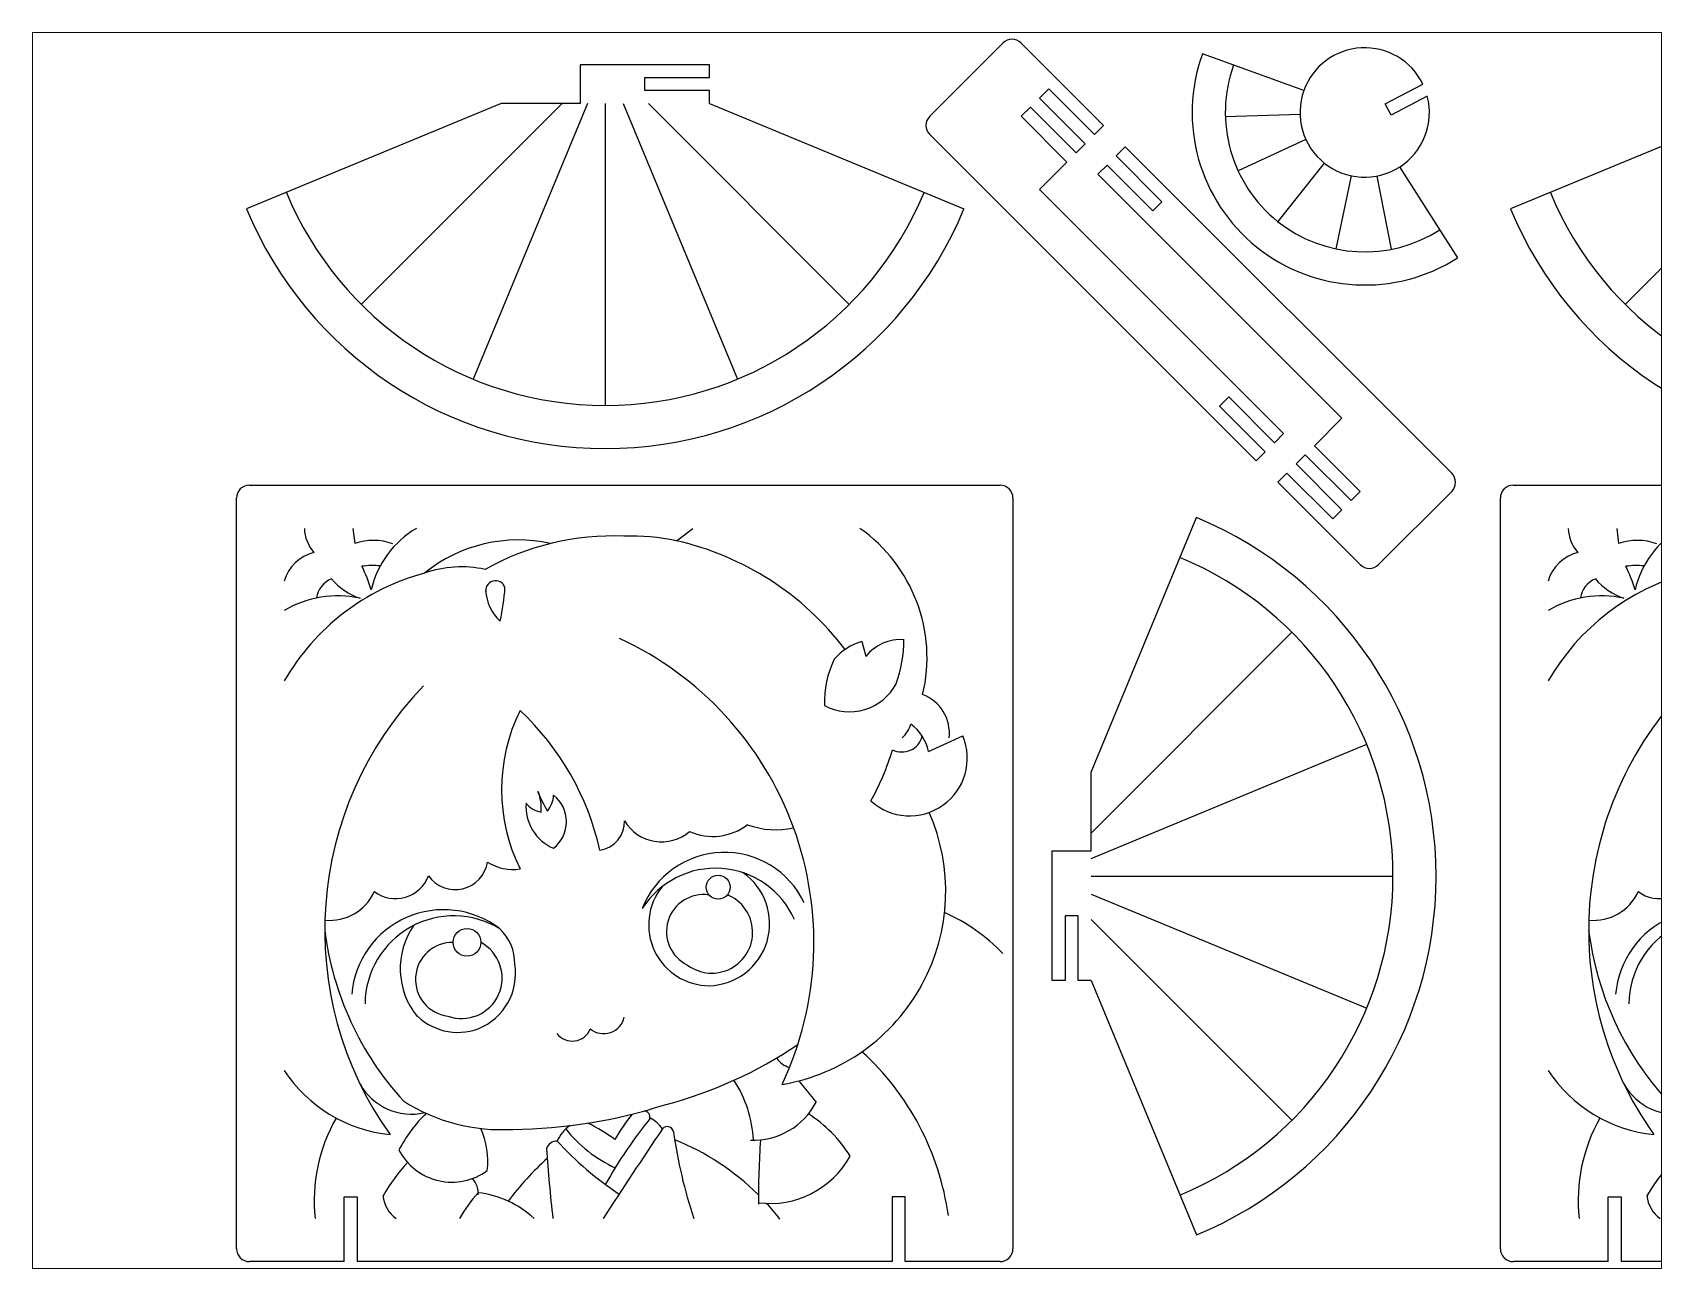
# Paper-space layout '布局1' of a CAD drawing. Header units: millimetres. Extents: x 26 to 231, y 20 to 176.
# The model-space entities are those that its viewports show. They can reach past a viewport. Long polylines and large blocks are cut down to what shows.
import ezdxf

# ---------------------------------------------------------------- set-up
doc = ezdxf.new("R2010")
doc.units = ezdxf.units.MM

msp = doc.modelspace()

# ---------------------------------------------------------------- linework, layer by layer
for p, q in [((183.23, 288.5), (166.26, 271.53)), ((183.23, 288.5), (166.26, 271.53)), ((187.47, 288.5), (206.57, 269.41)), ((187.47, 288.5), (206.57, 269.41)), ((115.19, 283.5), (85.19, 283.5)), ((85.19, 283.5), (85.19, 274.5)), ((115.19, 283.5), (85.19, 283.5)), ((85.19, 283.5), (85.19, 274.5)), ((115.19, 280.5), (115.19, 283.5)), ((115.19, 280.5), (115.19, 283.5)), ((252.98, 277.51), (229.46, 285.99)), ((252.98, 277.51), (229.46, 285.99)), ((100.19, 277.5), (100.19, 280.5)), ((100.19, 280.5), (115.19, 280.5)), ((100.19, 277.5), (100.19, 280.5)), ((100.19, 280.5), (115.19, 280.5)), ((115.19, 277.5), (100.19, 277.5)), ((115.19, 277.5), (100.19, 277.5)), ((115.19, 274.5), (115.19, 277.5)), ((115.19, 274.5), (115.19, 277.5)), ((193.84, 277.89), (191.72, 275.77)), ((193.84, 277.89), (191.72, 275.77)), ((191.72, 275.77), (202.32, 265.17)), ((191.72, 275.77), (202.32, 265.17)), ((204.44, 267.29), (193.84, 277.89)), ((204.44, 267.29), (193.84, 277.89)), ((271.82, 274.41), (280.56, 279.01)), ((271.82, 274.41), (280.56, 279.01)), ((281.61, 276.18), (273.22, 271.76)), ((281.61, 276.18), (273.22, 271.76)), ((66.9, 274.5), (7.9, 250.06)), ((85.19, 274.5), (66.9, 274.5)), ((115.19, 274.5), (174.19, 250.06)), ((189.6, 273.65), (187.47, 271.53)), ((189.6, 273.65), (187.47, 271.53)), ((200.2, 263.04), (189.6, 273.65)), ((200.2, 263.04), (189.6, 273.65)), ((273.22, 271.76), (271.82, 274.41)), ((359.9, 274.5), (300.9, 250.06)), ((187.47, 271.53), (198.08, 260.92)), ((187.47, 271.53), (198.08, 260.92)), ((206.57, 269.41), (204.44, 267.29)), ((206.57, 269.41), (204.44, 267.29)), ((166.26, 267.29), (241.92, 191.63)), ((166.26, 267.29), (241.92, 191.63)), ((202.32, 265.17), (200.2, 263.04)), ((202.32, 265.17), (200.2, 263.04)), ((211.6, 264.47), (209.48, 262.35)), ((211.6, 264.47), (209.48, 262.35)), ((287.26, 188.81), (211.6, 264.47)), ((287.26, 188.81), (211.6, 264.47)), ((191.72, 254.56), (198.08, 260.92)), ((191.72, 254.56), (198.08, 260.92)), ((209.48, 262.35), (220.09, 251.74)), ((209.48, 262.35), (220.09, 251.74)), ((207.36, 260.23), (205.24, 258.11)), ((207.36, 260.23), (205.24, 258.11)), ((205.24, 258.11), (261.81, 201.54)), ((205.24, 258.11), (261.81, 201.54)), ((217.97, 249.62), (207.36, 260.23)), ((217.97, 249.62), (207.36, 260.23)), ((275.16, 259.78), (288.62, 238.71)), ((275.16, 259.78), (288.62, 238.71)), ((248.29, 197.99), (191.72, 254.56)), ((248.29, 197.99), (191.72, 254.56)), ((220.09, 251.74), (217.97, 249.62)), ((220.09, 251.74), (217.97, 249.62)), ((233.44, 204.35), (235.56, 206.48)), ((233.44, 204.35), (235.56, 206.48)), ((244.04, 193.75), (233.44, 204.35)), ((244.04, 193.75), (233.44, 204.35)), ((235.56, 206.48), (246.16, 195.87)), ((235.56, 206.48), (246.16, 195.87)), ((261.81, 201.54), (255.44, 195.17)), ((261.81, 201.54), (255.44, 195.17)), ((246.16, 195.87), (248.29, 197.99)), ((246.16, 195.87), (248.29, 197.99)), ((241.92, 191.63), (244.04, 193.75)), ((241.92, 191.63), (244.04, 193.75)), ((251.2, 190.93), (253.32, 193.05)), ((251.2, 190.93), (253.32, 193.05)), ((253.32, 193.05), (263.93, 182.45)), ((253.32, 193.05), (263.93, 182.45)), ((266.05, 184.57), (255.44, 195.17)), ((266.05, 184.57), (255.44, 195.17)), ((246.96, 186.69), (249.08, 188.81)), ((246.96, 186.69), (249.08, 188.81)), ((249.08, 188.81), (259.69, 178.2)), ((249.08, 188.81), (259.69, 178.2)), ((261.81, 180.33), (251.2, 190.93)), ((261.81, 180.33), (251.2, 190.93)), ((8.55, 186.01), (182.55, 186.01)), ((8.55, 186.01), (182.55, 186.01)), ((266.05, 167.6), (246.96, 186.69)), ((266.05, 167.6), (246.96, 186.69)), ((301.55, 186.01), (475.55, 186.01)), ((301.55, 186.01), (475.55, 186.01)), ((5.55, 9.01), (5.55, 183.01)), ((5.55, 9.01), (5.55, 183.01)), ((185.55, 183.01), (185.55, 9.01)), ((185.55, 183.01), (185.55, 9.01)), ((263.93, 182.45), (266.05, 184.57)), ((263.93, 182.45), (266.05, 184.57)), ((270.29, 167.6), (287.26, 184.57)), ((270.29, 167.6), (287.26, 184.57)), ((298.55, 9.01), (298.55, 183.01)), ((298.55, 9.01), (298.55, 183.01)), ((203.65, 119.5), (228.09, 178.5)), ((259.69, 178.2), (261.81, 180.33)), ((259.69, 178.2), (261.81, 180.33)), ((203.65, 101.21), (203.65, 119.5)), ((194.65, 71.21), (194.65, 101.21)), ((194.65, 101.21), (203.65, 101.21)), ((194.65, 71.21), (194.65, 101.21)), ((194.65, 101.21), (203.65, 101.21)), ((200.65, 86.21), (197.65, 86.21)), ((197.65, 86.21), (197.65, 71.21)), ((200.65, 86.21), (197.65, 86.21)), ((197.65, 86.21), (197.65, 71.21)), ((200.65, 71.21), (200.65, 86.21)), ((197.65, 71.21), (194.65, 71.21)), ((197.65, 71.21), (194.65, 71.21)), ((203.65, 71.21), (200.65, 71.21)), ((203.65, 71.21), (228.09, 12.2)), ((30.55, 6.01), (30.55, 21.01)), ((30.55, 21.01), (33.55, 21.01)), ((30.55, 6.01), (30.55, 21.01)), ((30.55, 21.01), (33.55, 21.01)), ((33.55, 21.01), (33.55, 6.01)), ((33.55, 21.01), (33.55, 6.01)), ((160.55, 21.01), (157.55, 21.01)), ((157.55, 21.01), (157.55, 6.01)), ((160.55, 21.01), (157.55, 21.01)), ((157.55, 21.01), (157.55, 6.01)), ((160.55, 6.01), (160.55, 21.01)), ((160.55, 6.01), (160.55, 21.01)), ((323.55, 6.01), (323.55, 21.01)), ((323.55, 21.01), (326.55, 21.01)), ((323.55, 6.01), (323.55, 21.01)), ((323.55, 21.01), (326.55, 21.01)), ((326.55, 21.01), (326.55, 6.01)), ((326.55, 21.01), (326.55, 6.01)), ((30.55, 6.01), (8.55, 6.01)), ((30.55, 6.01), (8.55, 6.01)), ((157.55, 6.01), (33.55, 6.01)), ((157.55, 6.01), (33.55, 6.01)), ((182.55, 6.01), (160.55, 6.01)), ((182.55, 6.01), (160.55, 6.01)), ((323.55, 6.01), (301.55, 6.01)), ((323.55, 6.01), (301.55, 6.01)), ((450.55, 6.01), (326.55, 6.01)), ((450.55, 6.01), (326.55, 6.01))]:
    msp.add_line(p, q)
at = {"color": 1}
for p, q in [((81.04, 274.5), (34.48, 227.93)), ((81.04, 274.5), (34.48, 227.93)), ((86.9, 274.5), (60.43, 210.59)), ((86.9, 274.5), (60.43, 210.59)), ((91.04, 274.5), (91.04, 204.5)), ((91.04, 274.5), (91.04, 204.5)), ((95.19, 274.5), (121.66, 210.59)), ((95.19, 274.5), (121.66, 210.59)), ((101.04, 274.5), (147.61, 227.93)), ((101.04, 274.5), (147.61, 227.93)), ((252.1, 271.95), (234.8, 271.41)), ((252.1, 271.95), (234.8, 271.41)), ((374.04, 274.5), (327.48, 227.93)), ((374.04, 274.5), (327.48, 227.93)), ((253.46, 266.15), (237.73, 258.92)), ((253.46, 266.15), (237.73, 258.92)), ((257.73, 260.7), (246.92, 247.18)), ((257.73, 260.7), (246.92, 247.18)), ((263.98, 257.75), (260.39, 240.81)), ((263.98, 257.75), (260.39, 240.81)), ((269.93, 257.69), (273.22, 240.7)), ((269.93, 257.69), (273.22, 240.7)), ((32.52, 176.01), (32.96, 172.51)), ((32.52, 176.01), (32.96, 172.51)), ((107.55, 173.13), (111.35, 176.01)), ((107.55, 173.13), (111.35, 176.01)), ((325.52, 176.01), (325.96, 172.51)), ((325.52, 176.01), (325.96, 172.51)), ((203.65, 105.35), (250.22, 151.92)), ((203.65, 105.35), (250.22, 151.92)), ((150.51, 149.75), (151.42, 146.34)), ((150.51, 149.75), (151.42, 146.34)), ((165.98, 124.27), (173.95, 127.91)), ((165.98, 124.27), (173.95, 127.91)), ((203.65, 99.5), (267.56, 125.97)), ((203.65, 99.5), (267.56, 125.97)), ((203.65, 95.35), (273.65, 95.35)), ((203.65, 95.35), (273.65, 95.35)), ((203.65, 91.21), (267.56, 64.74)), ((203.65, 91.21), (267.56, 64.74)), ((203.65, 85.35), (250.22, 38.78)), ((203.65, 85.35), (250.22, 38.78))]:
    msp.add_line(p, q, dxfattribs=at)
for centre, radius in [((117.22, 92.82), 2.79), ((117.22, 92.82), 2.79), ((58.99, 80.04), 3.2), ((58.99, 80.04), 3.2)]:
    msp.add_circle(centre, radius, dxfattribs=at)
for centre, radius, start, end in [((185.35, 286.38), 3, 45, 135), ((185.35, 286.38), 3, 45, 135), ((267.09, 272.42), 15, 26.08, 160.1678), ((267.09, 272.42), 40, 160.1678, 302.5582), ((267.09, 272.42), 40, 160.1678, 302.5582), ((267.09, 272.42), 15, 302.5582, 14.5031), ((168.38, 269.41), 3, 135, 225), ((168.38, 269.41), 3, 135, 225), ((91.04, 284.5), 90, 202.5, 337.5), ((384.04, 284.5), 90, 202.5, 337.5), ((285.14, 186.69), 3, 315, 45), ((285.14, 186.69), 3, 315, 45), ((8.55, 183.01), 3, 90, 180), ((8.55, 183.01), 3, 90, 180), ((182.55, 183.01), 3, 0, 90), ((182.55, 183.01), 3, 0, 90), ((301.55, 183.01), 3, 90, 180), ((301.55, 183.01), 3, 90, 180), ((193.65, 95.35), 90, 292.5, 67.5), ((268.17, 169.72), 3, 225, 315), ((268.17, 169.72), 3, 225, 315), ((8.55, 9.01), 3, 180, 270), ((8.55, 9.01), 3, 180, 270), ((182.55, 9.01), 3, 270, 0), ((182.55, 9.01), 3, 270, 0), ((301.55, 9.01), 3, 180, 270), ((301.55, 9.01), 3, 180, 270)]:
    msp.add_arc(centre, radius, start, end)
for centre, radius, start, end in [((267.09, 272.42), 32.31, 160.1678, 302.5582), ((267.09, 272.42), 32.31, 160.1678, 302.5582), ((267.09, 272.42), 15, 160.1678, 302.5582), ((91.04, 284.5), 80, 202.5, 337.5), ((91.04, 284.5), 80, 202.5, 337.5), ((384.04, 284.5), 80, 202.5, 337.5), ((384.04, 284.5), 80, 202.5, 337.5), ((30.13, 176.24), 8.84, 181.5187, 221.4329), ((30.13, 176.24), 8.84, 181.5187, 221.4329), ((58.75, 156.54), 22.6, 120.5213, 166.7006), ((58.75, 156.54), 22.6, 120.5213, 166.7006), ((92.75, 113.91), 60.33, 87.5231, 119.3421), ((92.75, 113.91), 60.33, 87.5231, 119.3421), ((96.76, 119.64), 54.57, 78.5932, 91.4746), ((96.76, 119.64), 54.57, 78.5932, 91.4746), ((128.96, 146.01), 36.67, 346.518, 54.8928), ((128.96, 146.01), 36.67, 346.518, 54.8928), ((323.13, 176.24), 8.84, 181.5187, 221.4329), ((323.13, 176.24), 8.84, 181.5187, 221.4329), ((351.75, 156.54), 22.6, 120.5213, 166.7006), ((351.75, 156.54), 22.6, 120.5213, 166.7006), ((25.61, 161.31), 9.32, 103.0578, 164.7369), ((25.61, 161.31), 9.32, 103.0578, 164.7369), ((37.25, 159.89), 13.33, 70.0677, 108.7873), ((37.25, 159.89), 13.33, 70.0677, 108.7873), ((70.92, 138.64), 34.68, 77.5749, 128.9259), ((70.92, 138.64), 34.68, 77.5749, 128.9259), ((92.49, 106.83), 67.98, 37.2029, 77.1978), ((92.49, 106.83), 67.98, 37.2029, 77.1978), ((318.61, 161.31), 9.32, 103.0578, 164.7369), ((318.61, 161.31), 9.32, 103.0578, 164.7369), ((330.25, 159.89), 13.33, 70.0677, 108.7873), ((330.25, 159.89), 13.33, 70.0677, 108.7873), ((37.11, 150.59), 16.8, 83.9376, 98.4477), ((37.11, 150.59), 16.8, 83.9376, 98.4477), ((6.62, 153.21), 31.32, 15.7971, 26.5538), ((6.62, 153.21), 31.32, 15.7971, 26.5538), ((57.75, 140.76), 26.31, 78.077, 109.1153), ((57.75, 140.76), 26.31, 78.077, 109.1153), ((193.65, 95.35), 80, 292.5, 67.5), ((193.65, 95.35), 80, 292.5, 67.5), ((330.11, 150.59), 16.8, 83.9376, 98.4477), ((330.11, 150.59), 16.8, 83.9376, 98.4477), ((299.62, 153.21), 31.32, 15.7971, 26.5538), ((299.62, 153.21), 31.32, 15.7971, 26.5538), ((63.06, 113.85), 53.61, 105.061, 150.0373), ((63.06, 113.85), 53.61, 105.061, 150.0373), ((29.61, 159.15), 5.53, 111.7119, 172.7698), ((29.61, 159.15), 5.53, 111.7119, 172.7698), ((38.84, 173.76), 14.72, 220.0046, 251.6034), ((38.84, 173.76), 14.72, 220.0046, 251.6034), ((65.6, 161.58), 2.28, 17.8105, 194.5451), ((65.6, 161.58), 2.28, 17.8105, 194.5451), ((356.06, 113.85), 53.61, 105.061, 150.0373), ((356.06, 113.85), 53.61, 105.061, 150.0373), ((322.61, 159.15), 5.53, 111.7119, 172.7698), ((322.61, 159.15), 5.53, 111.7119, 172.7698), ((331.84, 173.76), 14.72, 220.0046, 251.6034), ((331.84, 173.76), 14.72, 220.0046, 251.6034), ((29.02, 135.91), 24.44, 77.7718, 120.4956), ((29.02, 135.91), 24.44, 77.7718, 120.4956), ((74.03, 162.3), 10.74, 183.832, 226.5294), ((74.03, 162.3), 10.74, 183.832, 226.5294), ((27.96, 164.11), 39.86, 346.064, 357.3721), ((27.96, 164.11), 39.86, 346.064, 357.3721), ((322.02, 135.91), 24.44, 77.7718, 120.4956), ((322.02, 135.91), 24.44, 77.7718, 120.4956), ((61.8, 80.05), 77.59, 334.8797, 65.1746), ((61.8, 80.05), 77.59, 334.8797, 65.1746), ((153.86, 137.52), 12.68, 105.3381, 140.0939), ((153.86, 137.52), 12.68, 105.3381, 140.0939), ((159.52, 139.86), 10.37, 85.6971, 141.3763), ((159.52, 139.86), 10.37, 85.6971, 141.3763), ((129.04, 150.48), 31.25, 340.3376, 359.4866), ((129.04, 150.48), 31.25, 340.3376, 359.4866), ((164.25, 135.78), 22.4, 153.8613, 182.0986), ((164.25, 135.78), 22.4, 153.8613, 182.0986), ((147.67, 145.74), 12.25, 241.642, 331.877), ((147.67, 145.74), 12.25, 241.642, 331.877), ((107.63, 82.81), 81.62, 136.0063, 215.4591), ((107.63, 82.81), 81.62, 136.0063, 215.4591), ((161.26, 128.51), 9.56, 353.6659, 69.4414), ((161.26, 128.51), 9.56, 353.6659, 69.4414), ((400.63, 82.81), 81.62, 136.0063, 215.4591), ((400.63, 82.81), 81.62, 136.0063, 215.4591), ((108.55, 115.41), 41.54, 153.7602, 206.2398), ((108.55, 115.41), 41.54, 153.7602, 206.2398), ((28.25, 87.74), 63.03, 12.5054, 46.9339), ((28.25, 87.74), 63.03, 12.5054, 46.9339), ((155.78, 132.31), 6.33, 309.837, 344.6541), ((155.78, 132.31), 6.33, 309.837, 344.6541), ((155.6, 122.09), 10.61, 11.84, 53.6691), ((155.6, 122.09), 10.61, 11.84, 53.6691), ((161.58, 122.76), 13.4, 227.9067, 22.5876), ((161.58, 122.76), 13.4, 227.9067, 22.5876), ((102.49, 141.03), 57.5, 330.6208, 343.4847), ((102.49, 141.03), 57.5, 330.6208, 343.4847), ((159.82, 129), 4.84, 242.9665, 346.072), ((159.82, 129), 4.84, 242.9665, 346.072), ((65.6, 111.07), 10.61, 355.5408, 21.863), ((96.92, 122.56), 22.75, 199.3495, 212.1037), ((65.6, 111.07), 10.61, 355.5408, 21.863), ((96.92, 122.56), 22.75, 199.3495, 212.1037), ((72.81, 114.43), 6.25, 320.7081, 357.5528), ((72.81, 114.43), 6.25, 320.7081, 357.5528), ((74.16, 108), 7.87, 308.4971, 51.5029), ((74.16, 108), 7.87, 308.4971, 51.5029), ((83.21, 111.56), 10.57, 175.8177, 246.8774), ((83.21, 111.56), 10.57, 175.8177, 246.8774), ((76.91, 115.47), 5.28, 216.4697, 262.1249), ((76.91, 115.47), 5.28, 216.4697, 262.1249), ((124.56, 91.89), 45.4, 279.4917, 23.7282), ((124.56, 91.89), 45.4, 279.4917, 23.7282), ((88.79, 108.01), 6.7, 278.5136, 1.8335), ((88.79, 108.01), 6.7, 278.5136, 1.8335), ((104.08, 113.29), 9.97, 210.5156, 310.5735), ((104.08, 113.29), 9.97, 210.5156, 310.5735), ((115.94, 117.98), 13.39, 246.3224, 307.2), ((115.94, 117.98), 13.39, 246.3224, 307.2), ((130.51, 124.44), 18.31, 249.3047, 283.2264), ((130.51, 124.44), 18.31, 249.3047, 283.2264), ((56.25, 99.88), 7.61, 215.5806, 350.6687), ((56.25, 99.88), 7.61, 215.5806, 350.6687), ((69.69, 108.08), 11.15, 237.8214, 278.2435), ((69.69, 108.08), 11.15, 237.8214, 278.2435), ((118.68, 80.46), 20.44, 25.2198, 158.7763), ((118.68, 80.46), 20.44, 25.2198, 158.7763), ((42.41, 98.34), 8.18, 233.1218, 339.2959), ((42.41, 98.34), 8.18, 233.1218, 339.2959), ((116.6, 77.14), 20.07, 24.0822, 147.731), ((116.6, 77.14), 20.07, 24.0822, 147.731), ((114.77, 84.36), 14.38, 271.5575, 55.1435), ((114.77, 84.36), 14.38, 271.5575, 55.1435), ((335.41, 98.34), 8.18, 233.1218, 339.2959), ((335.41, 98.34), 8.18, 233.1218, 339.2959), ((27.23, 96.37), 11.24, 263.952, 336.0133), ((27.23, 96.37), 11.24, 263.952, 336.0133), ((115.22, 84.1), 14.12, 141.2805, 269.7751), ((115.22, 84.1), 14.12, 141.2805, 269.7751), ((113.83, 82.5), 8.6, 81.5433, 244.3133), ((113.83, 82.5), 8.6, 81.5433, 244.3133), ((115.75, 82.34), 9.45, 233.3309, 67.3227), ((115.75, 82.34), 9.45, 233.3309, 67.3227), ((320.23, 96.37), 11.24, 263.952, 336.0133), ((320.23, 96.37), 11.24, 263.952, 336.0133), ((53.56, 66.23), 21.37, 52.3924, 175.2077), ((53.56, 66.23), 21.37, 52.3924, 175.2077), ((152.31, 47.83), 42.79, 43.813, 66.043), ((152.31, 47.83), 42.79, 43.813, 66.043), ((346.56, 66.23), 21.37, 52.3924, 175.2077), ((346.56, 66.23), 21.37, 52.3924, 175.2077), ((55.91, 65.61), 20.56, 58.6399, 179.4441), ((55.91, 65.61), 20.56, 58.6399, 179.4441), ((61.08, 73.91), 17.57, 145.0293, 219.1144), ((61.08, 73.91), 17.57, 145.0293, 219.1144), ((59, 75.13), 11.07, 359.4228, 46.5758), ((59, 75.13), 11.07, 359.4228, 46.5758), ((348.91, 65.61), 20.56, 58.6399, 179.4441), ((348.91, 65.61), 20.56, 58.6399, 179.4441), ((354.08, 73.91), 17.57, 145.0293, 219.1144), ((354.08, 73.91), 17.57, 145.0293, 219.1144), ((97.49, 91.78), 72.04, 187.1502, 222.3349), ((97.49, 91.78), 72.04, 187.1502, 222.3349), ((55.64, 71.44), 8.59, 88.9872, 262.5525), ((55.64, 71.44), 8.59, 88.9872, 262.5525), ((57.73, 71.76), 9.4, 250.037, 61.6828), ((57.73, 71.76), 9.4, 250.037, 61.6828), ((390.49, 91.78), 72.04, 187.1502, 222.3349), ((390.49, 91.78), 72.04, 187.1502, 222.3349), ((56.5, 72.78), 13.75, 291.7546, 9.348), ((56.5, 72.78), 13.75, 291.7546, 9.348), ((56.87, 72.62), 13.46, 221.5911, 290.5605), ((56.87, 72.62), 13.46, 221.5911, 290.5605), ((90.65, 63.8), 4.93, 231.2364, 346.9244), ((90.65, 63.8), 4.93, 231.2364, 346.9244), ((83.4, 61.6), 4.47, 217.0438, 338.5753), ((83.4, 61.6), 4.47, 217.0438, 338.5753), ((79.88, 138.33), 99.15, 284.5986, 304.2545), ((79.88, 138.33), 99.15, 284.5986, 304.2545), ((134.82, 55.71), 4.75, 211.5042, 257.3459), ((134.82, 55.71), 4.75, 211.5042, 257.3459), ((107.98, 7.96), 63.2, 7.9322, 47.6505), ((107.98, 7.96), 63.2, 7.9322, 47.6505), ((44.53, 68.75), 33.46, 213.4836, 264.2047), ((44.53, 68.75), 33.46, 213.4836, 264.2047), ((337.53, 68.75), 33.46, 213.4836, 264.2047), ((337.53, 68.75), 33.46, 213.4836, 264.2047), ((46.12, 53.87), 13.67, 209.2303, 282.942), ((46.12, 53.87), 13.67, 209.2303, 282.942), ((97.37, 32.74), 28.06, 2.917, 33.0744), ((97.37, 32.74), 28.06, 2.917, 33.0744), ((607.02, 429.35), 606.16, 218.99365, 219.59417), ((607.02, 429.35), 606.16, 218.99365, 219.59417), ((339.12, 53.87), 13.67, 209.2303, 282.942), ((339.12, 53.87), 13.67, 209.2303, 282.942), ((67.06, 79), 42.4, 237.4414, 273.472), ((67.06, 79), 42.4, 237.4414, 273.472), ((68.42, 155.89), 119.22, 270.5787, 287.8004), ((68.42, 155.89), 119.22, 270.5787, 287.8004), ((125.39, 50.54), 16.37, 267.5288, 332.6291), ((125.39, 50.54), 16.37, 267.5288, 332.6291), ((360.06, 79), 42.4, 237.4414, 273.472), ((360.06, 79), 42.4, 237.4414, 273.472), ((62.21, 20.19), 38.63, 150.3521, 186.2258), ((62.21, 20.19), 38.63, 150.3521, 186.2258), ((74.06, 15.56), 34.92, 134.6581, 152.0544), ((74.06, 15.56), 34.92, 134.6581, 152.0544), ((66.7, -2.3), 45.25, 54.0026, 63.3274), ((66.7, -2.3), 45.25, 54.0026, 63.3274), ((191.64, -33.29), 115.72, 141.1411, 150.3735), ((191.64, -33.29), 115.72, 141.1411, 150.3735), ((128.76, 14.64), 40.56, 140.8904, 150.9915), ((128.76, 14.64), 40.56, 140.8904, 150.9915), ((99.92, 39.48), 1.48, 344.7971, 84.0818), ((99.92, 39.48), 1.48, 344.7971, 84.0818), ((97.36, 31.91), 8.49, 35.2071, 60.6011), ((97.36, 31.91), 8.49, 35.2071, 60.6011), ((121.32, 13.96), 31.22, 31.9848, 57.4091), ((121.32, 13.96), 31.22, 31.9848, 57.4091), ((355.21, 20.19), 38.63, 150.3521, 186.2258), ((355.21, 20.19), 38.63, 150.3521, 186.2258), ((367.06, 15.56), 34.92, 134.6581, 152.0544), ((367.06, 15.56), 34.92, 134.6581, 152.0544), ((44.89, 29.23), 18.92, 353.6962, 23.8463), ((44.89, 29.23), 18.92, 353.6962, 23.8463), ((87.89, 30.44), 8.72, 125.4782, 156.4481), ((87.89, 30.44), 8.72, 125.4782, 156.4481), ((106.3, 56.01), 31.07, 218.2362, 245.3431), ((106.3, 56.01), 31.07, 218.2362, 245.3431), ((1675.75, -1018.57), 1892.96, 146.11506, 146.8701), ((1675.75, -1018.57), 1892.96, 146.11506, 146.8701), ((105.41, 35.88), 1.45, 9.2778, 140.4861), ((105.41, 35.88), 1.45, 9.2778, 140.4861), ((221.17, 52.42), 115.49, 188.1139, 198.3785), ((221.17, 52.42), 115.49, 188.1139, 198.3785), ((85.36, -19.99), 58.46, 45.2302, 68.1528), ((85.36, -19.99), 58.46, 45.2302, 68.1528), ((339.64, 19.68), 213.11, 176.0813, 180.0942), ((339.64, 19.68), 213.11, 176.0813, 180.0942), ((55.48, 38.22), 13.79, 207.1897, 306.5882), ((55.48, 38.22), 13.79, 207.1897, 306.5882), ((79.71, 31.56), 2.37, 85.447, 163.9038), ((79.71, 31.56), 2.37, 85.447, 163.9038), ((364.07, 50.2), 287.2, 183.5893, 186.8379), ((364.07, 50.2), 287.2, 183.5893, 186.8379), ((136.65, 85.89), 76.94, 222.4776, 236.559), ((136.65, 85.89), 76.94, 222.4776, 236.559), ((129.27, 40.61), 21.11, 262.5258, 331.3578), ((129.27, 40.61), 21.11, 262.5258, 331.3578), ((348.48, 38.22), 13.79, 207.1897, 306.5882), ((348.48, 38.22), 13.79, 207.1897, 306.5882), ((75.69, 0.41), 41.77, 136.8141, 149.9846), ((75.69, 0.41), 41.77, 136.8141, 149.9846), ((124.11, -21.52), 69.38, 132.121, 143.2115), ((124.11, -21.52), 69.38, 132.121, 143.2115), ((368.69, 0.41), 41.77, 136.8141, 149.9846), ((368.69, 0.41), 41.77, 136.8141, 149.9846), ((56.69, 21.99), 4.88, 353.8187, 42.7581), ((56.69, 21.99), 4.88, 353.8187, 42.7581), ((46.83, 22.01), 7.35, 185.4959, 234.8101), ((46.83, 22.01), 7.35, 185.4959, 234.8101), ((87.44, -1.36), 34.85, 137.9474, 150.1175), ((87.44, -1.36), 34.85, 137.9474, 150.1175), ((58.93, -0.9), 23.04, 47.2143, 83.444), ((58.93, -0.9), 23.04, 47.2143, 83.444), ((85.36, -19.99), 58.46, 37.8196, 42.5174), ((85.36, -19.99), 58.46, 37.8196, 42.5174), ((339.83, 22.01), 7.35, 185.4959, 234.8101), ((339.83, 22.01), 7.35, 185.4959, 234.8101)]:
    msp.add_arc(centre, radius, start, end, dxfattribs=at)

psp = doc.layouts.new('布局1')

# ---------------------------------------------------------------- viewports
at = {"layer": '0'}
psp.add_viewport(center=(128.5, 97.5), size=(205.6, 156), view_center_point=(147.08, 147.69), view_height=286.5045, dxfattribs=at)

doc.saveas('drawing.dxf')
